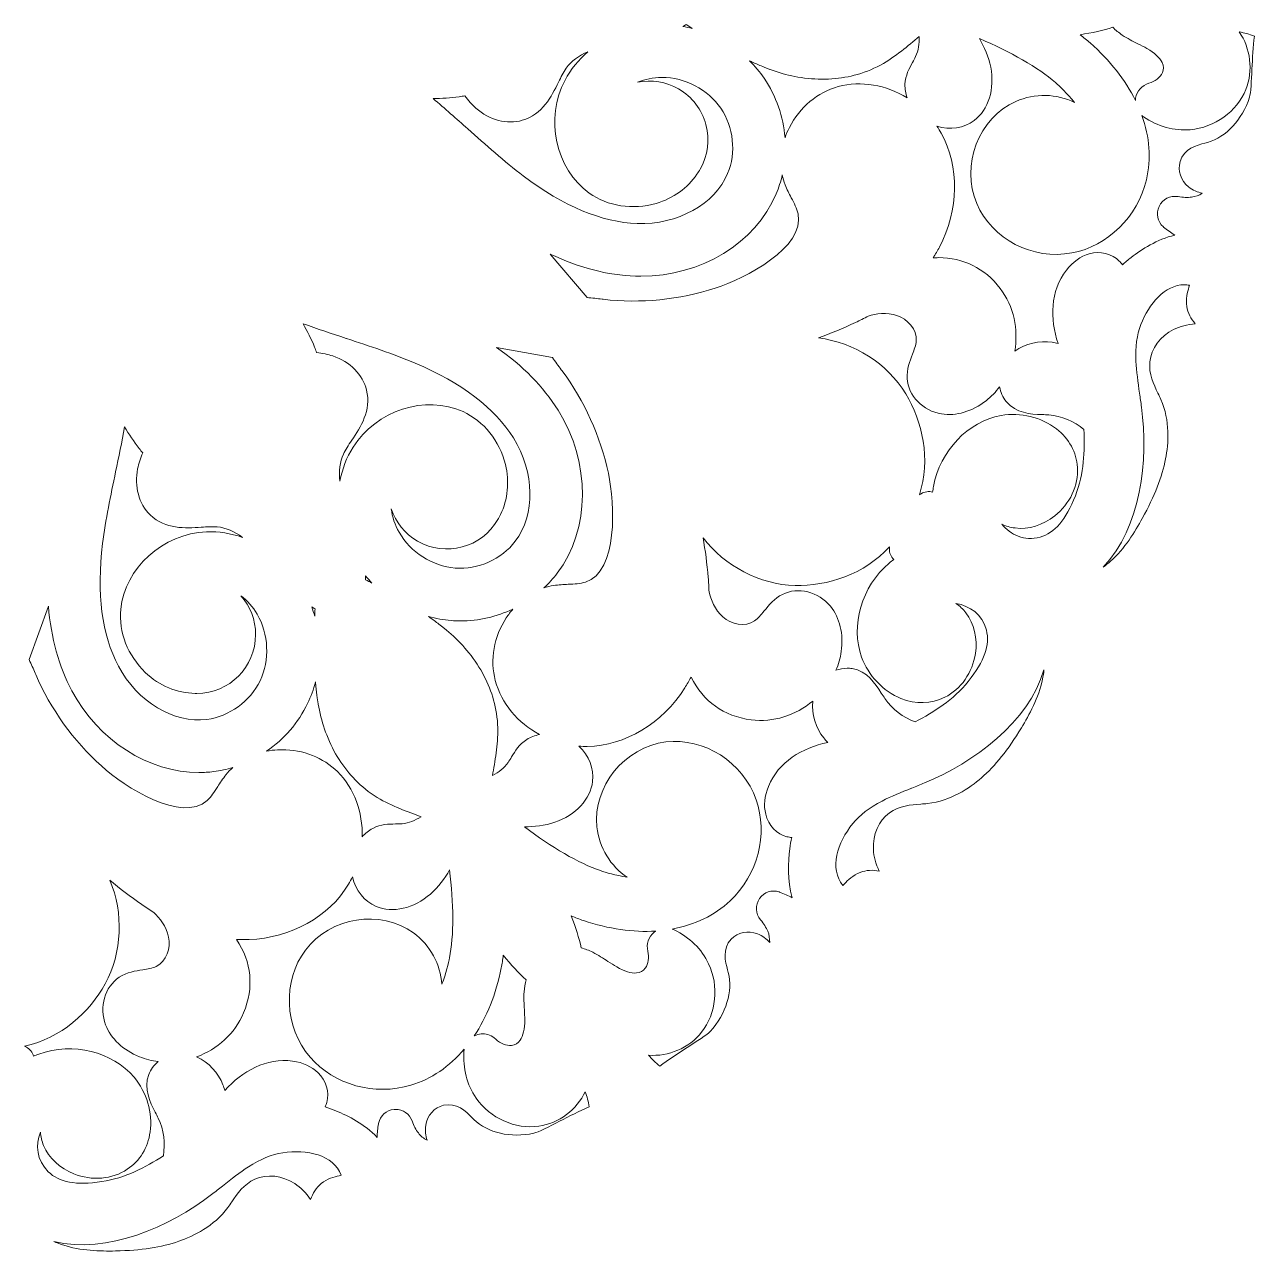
# Model space of a CAD drawing. Header units: inches. Extents: x -4 to 3121, y -2839 to 0.
# Drawn here: x 487.3 to 826.1, y -1914.1 to -1575.3 of the extents above; entities that cross this region are included whole.
import ezdxf

# ---------------------------------------------------------------- set-up
doc = ezdxf.new("R2010")
doc.units = ezdxf.units.IN
doc.header["$MEASUREMENT"] = 0
doc.layers.add('2', color=7, linetype='Continuous')

msp = doc.modelspace()

# ---------------------------------------------------------------- linework, layer by layer
at = {"layer": '2', "lineweight": 0}
for points, knots in [([(668.57, -1575.83), (668.89, -1575.66), (669.21, -1575.48), (669.53, -1575.3), (670.08, -1575.67), (670.64, -1576.03), (671.19, -1576.39), (670.33, -1576.17), (669.45, -1575.98), (668.57, -1575.83)], [0, 0, 0, 0, 1, 1, 1, 2, 2, 2, 3, 3, 3, 3]), ([(732.73, -1584.11), (732.5, -1584.63), (732.2, -1585.16), (731.89, -1585.73), (730.96, -1587.39), (729.92, -1589.27), (729.81, -1591.74), (729.75, -1593.03), (729.97, -1594.29), (730.39, -1595.47), (724.64, -1591.95), (717.72, -1590.65), (711.4, -1592.37), (705.79, -1593.89), (700.76, -1598.11), (697.95, -1603.65), (697.48, -1604.57), (697.09, -1605.51), (696.76, -1606.46), (696.3, -1600.66), (694.36, -1594.98), (691.01, -1590.1), (689.81, -1588.35), (688.44, -1586.73), (686.94, -1585.25), (687.3, -1585.41), (687.65, -1585.58), (688, -1585.74), (688.94, -1586.17), (689.89, -1586.57), (691.05, -1587.04), (691.05, -1587.04), (692.56, -1587.64), (692.56, -1587.64), (692.6, -1587.66), (692.65, -1587.68), (692.69, -1587.69), (692.69, -1587.69), (694.29, -1588.25), (694.29, -1588.25), (696.58, -1588.99), (698.89, -1589.54), (701.17, -1589.89), (706.32, -1590.66), (711.27, -1590.45), (715.84, -1589.26), (718.24, -1588.66), (720.66, -1587.72), (723.07, -1586.46), (725.23, -1585.27), (727.01, -1583.96), (728.83, -1582.58), (730.55, -1581.25), (732.15, -1579.9), (733.7, -1578.58), (733.77, -1580.59), (733.51, -1582.41), (732.73, -1584.11)], [0, 0, 0, 0, 1, 1, 1, 2, 2, 2, 3, 3, 3, 4, 4, 4, 5, 5, 5, 6, 6, 6, 7, 7, 7, 8, 8, 8, 9, 9, 9, 10, 10, 10, 11, 11, 11, 12, 12, 12, 13, 13, 13, 14, 14, 14, 15, 15, 15, 16, 16, 16, 17, 17, 17, 18, 18, 18, 19, 19, 19, 19]), ([(813.18, -1607.74), (812.94, -1607.8), (812.7, -1607.87), (812.45, -1607.93), (810.15, -1608.54), (806.68, -1609.47), (805.6, -1613.04), (804.85, -1615.54), (805.77, -1618.28), (807.95, -1620.01), (809.13, -1620.95), (810.41, -1621.48), (811.67, -1621.77), (810.8, -1622.33), (809.76, -1622.7), (808.76, -1622.83), (807.65, -1622.98), (806.42, -1622.93), (805.03, -1622.69), (802.86, -1622.31), (800.77, -1623.39), (799.82, -1625.38), (798.89, -1627.33), (799.35, -1629.59), (800.98, -1631.01), (800.99, -1631.02), (801.04, -1631.06), (801.05, -1631.07), (802.02, -1631.88), (803.04, -1632.63), (804.13, -1633.3), (799.2, -1634.46), (795.08, -1637.2), (792.08, -1639.47), (791.26, -1640.1), (790.46, -1640.77), (789.69, -1641.48), (789.44, -1641.11), (789.16, -1640.77), (788.85, -1640.45), (786.83, -1638.38), (783.58, -1637.6), (780.55, -1638.46), (778.22, -1639.13), (776.05, -1640.67), (774.29, -1642.94), (769.79, -1648.72), (769.74, -1656.35), (771.96, -1663.15), (771.42, -1663.01), (770.88, -1662.9), (770.34, -1662.81), (766.92, -1662.29), (762.98, -1663.06), (760.04, -1665.28), (761.07, -1659.29), (759.81, -1652.9), (756.02, -1647.97), (751.69, -1642.35), (745.92, -1639.5), (739.03, -1639.5), (738.54, -1639.5), (738.04, -1639.52), (737.54, -1639.54), (738.18, -1638.57), (738.76, -1637.58), (739.29, -1636.57), (744.66, -1626.39), (744.86, -1614.39), (739.81, -1605.25), (739.43, -1604.57), (739.02, -1603.91), (738.59, -1603.27), (742.17, -1604.38), (746.06, -1603.83), (748.89, -1601.7), (752.81, -1598.75), (754.58, -1593), (753.41, -1587.04), (752.83, -1584.11), (751.66, -1581.46), (750.29, -1579.17), (758.76, -1582.7), (766.64, -1587.22), (771.23, -1591.25), (772.39, -1592.26), (774.45, -1594.2), (776.51, -1596.76), (771.67, -1594.29), (765.57, -1594.16), (760.33, -1596.46), (750.12, -1600.95), (745.09, -1614.09), (749.56, -1624.59), (753.72, -1634.39), (765, -1640.24), (775.77, -1638.2), (785.67, -1636.32), (793.93, -1628.22), (796.33, -1618.03), (797.67, -1612.32), (797.19, -1606.27), (795.06, -1600.33), (795.2, -1600.45), (795.35, -1600.57), (795.51, -1600.68), (799.37, -1603.35), (803.96, -1604.62), (808.39, -1604.25), (815.11, -1603.69), (821.27, -1599.24), (823.72, -1593.17), (825.81, -1587.97), (824.99, -1581.8), (821.88, -1577.32), (823.27, -1577.56), (824.67, -1577.95), (826.06, -1578.48), (825.71, -1581.31), (825.55, -1584.59), (825.4, -1587.57), (825.25, -1590.68), (825.08, -1594.2), (824.72, -1595.3), (822.7, -1601.54), (818.28, -1606.3), (813.18, -1607.74)], [0, 0, 0, 0, 1, 1, 1, 2, 2, 2, 3, 3, 3, 4, 4, 4, 5, 5, 5, 6, 6, 6, 7, 7, 7, 8, 8, 8, 9, 9, 9, 10, 10, 10, 11, 11, 11, 12, 12, 12, 13, 13, 13, 14, 14, 14, 15, 15, 15, 16, 16, 16, 17, 17, 17, 18, 18, 18, 19, 19, 19, 20, 20, 20, 21, 21, 21, 22, 22, 22, 23, 23, 23, 24, 24, 24, 25, 25, 25, 26, 26, 26, 27, 27, 27, 28, 28, 28, 29, 29, 29, 30, 30, 30, 31, 31, 31, 32, 32, 32, 33, 33, 33, 34, 34, 34, 35, 35, 35, 36, 36, 36, 37, 37, 37, 38, 38, 38, 39, 39, 39, 40, 40, 40, 41, 41, 41, 42, 42, 42, 42]), ([(793.35, -1595.6), (793.32, -1595.79), (793.3, -1595.98), (793.29, -1596.17), (790.53, -1590.59), (786.32, -1585.18), (780.8, -1580.35), (779.95, -1579.6), (779.02, -1578.84), (778.02, -1578.08), (781.38, -1577.57), (784.43, -1576.88), (787.03, -1576.04), (787.8, -1576.81), (788.68, -1577.54), (789.68, -1578.2), (791.08, -1579.13), (792.53, -1579.87), (793.93, -1580.57), (794.81, -1581.02), (795.65, -1581.44), (796.46, -1581.9), (798.6, -1583.13), (799.96, -1584.4), (800.62, -1585.78), (801.08, -1586.73), (801.11, -1587.64), (800.7, -1588.54), (800.12, -1589.84), (798.67, -1590.99), (797.01, -1591.47), (795.08, -1592.03), (793.67, -1593.61), (793.35, -1595.6)], [0, 0, 0, 0, 1, 1, 1, 2, 2, 2, 3, 3, 3, 4, 4, 4, 5, 5, 5, 6, 6, 6, 7, 7, 7, 8, 8, 8, 9, 9, 9, 10, 10, 10, 11, 11, 11, 11]), ([(636.16, -1590.57), (630.55, -1601.14), (633.54, -1615.11), (642.82, -1621.71), (647.94, -1625.36), (654.83, -1626.41), (661.26, -1624.54), (665.95, -1623.18), (669.94, -1620.32), (672.5, -1616.49), (672.81, -1616.06), (673.11, -1615.6), (673.37, -1615.14), (675.53, -1611.4), (676.11, -1607.04), (674.99, -1602.86), (673.87, -1598.68), (671.19, -1595.19), (667.44, -1593.03), (664, -1591.04), (660.02, -1590.4), (656.16, -1591.18), (658.2, -1590.33), (660.46, -1589.86), (662.78, -1589.85), (662.78, -1589.85), (662.88, -1589.85), (662.88, -1589.85), (669.18, -1589.85), (675.52, -1593.16), (679.05, -1598.3), (682.61, -1603.5), (683.36, -1610.58), (680.95, -1616.33), (677.41, -1624.79), (667.14, -1630.45), (656.05, -1630.1), (646.34, -1629.78), (635.77, -1625.36), (624.65, -1616.97), (619.39, -1613.01), (614.28, -1608.44), (609.34, -1604.02), (606.25, -1601.25), (603.08, -1598.42), (599.79, -1595.66), (602.23, -1595.66), (604.62, -1595.5), (607.01, -1595.17), (607.52, -1595.1), (608.04, -1595), (608.55, -1594.89), (609.53, -1596.24), (610.53, -1597.36), (611.61, -1598.32), (615.32, -1601.61), (620.21, -1602.89), (624.37, -1601.67), (629.97, -1600.03), (632.39, -1595.13), (634.34, -1591.18), (635.05, -1589.75), (635.71, -1588.4), (636.45, -1587.34), (637.86, -1585.31), (639.98, -1583.87), (642.43, -1582.79), (639.87, -1584.99), (637.73, -1587.61), (636.16, -1590.57)], [0, 0, 0, 0, 1, 1, 1, 2, 2, 2, 3, 3, 3, 4, 4, 4, 5, 5, 5, 6, 6, 6, 7, 7, 7, 8, 8, 8, 9, 9, 9, 10, 10, 10, 11, 11, 11, 12, 12, 12, 13, 13, 13, 14, 14, 14, 15, 15, 15, 16, 16, 16, 17, 17, 17, 18, 18, 18, 19, 19, 19, 20, 20, 20, 21, 21, 21, 22, 22, 22, 23, 23, 23, 23]), ([(700.34, -1627.43), (702.32, -1636.69), (685.84, -1645.22), (677.54, -1647.91), (667.65, -1651.11), (656.96, -1652.17), (646.63, -1650.97), (646.63, -1650.97), (646.38, -1650.94), (646.38, -1650.94), (645.03, -1650.78), (643.64, -1650.62), (642.22, -1650.5), (642.22, -1650.5), (632.1, -1638.52), (632.1, -1638.52), (640.08, -1642.31), (647.93, -1644.35), (655.57, -1644.6), (656.06, -1644.62), (656.55, -1644.63), (657.04, -1644.63), (673.67, -1644.63), (688.65, -1635.5), (694.33, -1621.93), (695.04, -1620.24), (695.6, -1618.49), (696.01, -1616.72), (696.2, -1617.64), (696.46, -1618.53), (696.79, -1619.4), (697.28, -1620.69), (697.89, -1621.87), (698.48, -1623.01), (699.28, -1624.54), (700.03, -1625.99), (700.34, -1627.43)], [0, 0, 0, 0, 1, 1, 1, 2, 2, 2, 3, 3, 3, 4, 4, 4, 5, 5, 5, 6, 6, 6, 7, 7, 7, 8, 8, 8, 9, 9, 9, 10, 10, 10, 11, 11, 11, 12, 12, 12, 12]), ([(786.46, -1723.12), (785.8, -1723.71), (785.12, -1724.25), (784.42, -1724.74), (794.85, -1713.82), (796.87, -1695.24), (794.97, -1680.68), (794.8, -1679.39), (794.61, -1678.12), (794.43, -1676.87), (793.99, -1673.78), (793.56, -1670.86), (793.43, -1668.03), (793.23, -1664.11), (793.68, -1660.8), (794.79, -1657.93), (797, -1652.23), (801.44, -1646.97), (806.74, -1646.97), (807.21, -1646.97), (807.68, -1647.02), (808.16, -1647.1), (808.11, -1647.29), (808.06, -1647.48), (808.01, -1647.65), (807.63, -1649), (807.11, -1650.85), (807.45, -1652.98), (807.73, -1654.76), (808.56, -1656.4), (809.79, -1657.72), (807.56, -1657.89), (805.55, -1658.42), (803.79, -1659.3), (800.14, -1661.13), (797.64, -1664.54), (797.27, -1668.19), (796.92, -1671.53), (798.29, -1674.36), (799.49, -1676.86), (799.77, -1677.43), (800.04, -1678), (800.29, -1678.57), (802.86, -1684.45), (802.42, -1690.7), (801.6, -1694.91), (800.62, -1699.93), (798.58, -1705.15), (795.18, -1711.34), (793.17, -1715), (790.36, -1719.65), (786.46, -1723.12)], [0, 0, 0, 0, 1, 1, 1, 2, 2, 2, 3, 3, 3, 4, 4, 4, 5, 5, 5, 6, 6, 6, 7, 7, 7, 8, 8, 8, 9, 9, 9, 10, 10, 10, 11, 11, 11, 12, 12, 12, 13, 13, 13, 14, 14, 14, 15, 15, 15, 16, 16, 16, 17, 17, 17, 17]), ([(767.55, -1682.73), (768.17, -1682.76), (768.79, -1682.79), (769.4, -1682.84), (772.96, -1683.14), (776.37, -1684.55), (779.1, -1686.85), (779.35, -1692.73), (779.14, -1698.96), (776.75, -1705.08), (774.14, -1711.74), (771.05, -1715.36), (767.02, -1716.47), (762.66, -1717.67), (758.91, -1715.86), (756.47, -1712.89), (757.6, -1713.44), (758.82, -1713.81), (760.12, -1713.97), (763.77, -1714.44), (767.86, -1713.21), (771.07, -1710.66), (775.25, -1707.35), (777.64, -1702.22), (777.32, -1697.29), (777.04, -1693.07), (775.04, -1689.41), (771.55, -1686.68), (767.4, -1683.44), (761.55, -1682.03), (756.29, -1682.98), (747.15, -1684.64), (739.48, -1692.68), (737.65, -1702.53), (737.56, -1703.04), (737.48, -1703.56), (737.43, -1704.08), (736.36, -1703.82), (735.22, -1703.94), (734.28, -1704.53), (734.11, -1704.63), (733.94, -1704.73), (733.76, -1704.82), (737.01, -1695.19), (734.57, -1684.4), (730.05, -1677.02), (724.9, -1668.61), (715.73, -1662.89), (705.98, -1661.61), (709.29, -1660.4), (712.68, -1658.98), (716.18, -1657.36), (717.34, -1656.82), (718.52, -1656.23), (719.69, -1655.59), (721.77, -1654.96), (724.75, -1654.47), (727.6, -1655.43), (730.44, -1656.38), (733.2, -1659.27), (732.91, -1662.45), (732.81, -1663.57), (732.34, -1664.8), (731.84, -1666.1), (731.1, -1668.05), (730.26, -1670.25), (730.4, -1672.76), (730.68, -1677.52), (734.75, -1681.73), (739.87, -1682.55), (743.88, -1683.2), (748.35, -1681.87), (752.14, -1678.9), (753.57, -1677.78), (754.82, -1676.48), (755.88, -1675.06), (756.13, -1676.55), (756.74, -1677.95), (757.7, -1679.12), (760.41, -1682.41), (764.37, -1682.59), (767.55, -1682.73)], [0, 0, 0, 0, 1, 1, 1, 2, 2, 2, 3, 3, 3, 4, 4, 4, 5, 5, 5, 6, 6, 6, 7, 7, 7, 8, 8, 8, 9, 9, 9, 10, 10, 10, 11, 11, 11, 12, 12, 12, 13, 13, 13, 14, 14, 14, 15, 15, 15, 16, 16, 16, 17, 17, 17, 18, 18, 18, 19, 19, 19, 20, 20, 20, 21, 21, 21, 22, 22, 22, 23, 23, 23, 24, 24, 24, 25, 25, 25, 26, 26, 26, 27, 27, 27, 27]), ([(575.11, -1693.59), (575.65, -1692.43), (576.49, -1691.18), (577.39, -1689.82), (579.82, -1686.18), (582.85, -1681.64), (581.47, -1675.97), (580.45, -1671.75), (576.89, -1668.16), (572.19, -1666.59), (570.82, -1666.13), (569.35, -1665.83), (567.69, -1665.65), (567.53, -1665.15), (567.36, -1664.66), (567.17, -1664.19), (566.26, -1661.95), (565.19, -1659.78), (563.98, -1657.69), (567.97, -1659.14), (571.97, -1660.45), (575.88, -1661.74), (575.88, -1661.74), (576, -1661.78), (576, -1661.78), (582.29, -1663.85), (588.8, -1665.99), (594.87, -1668.56), (607.69, -1674), (616.8, -1680.94), (621.94, -1689.18), (627.81, -1698.62), (628.03, -1710.32), (622.46, -1717.63), (618.68, -1722.6), (612.18, -1725.49), (605.9, -1725), (599.65, -1724.52), (593.58, -1720.65), (590.45, -1715.15), (589.29, -1713.13), (588.57, -1710.91), (588.28, -1708.71), (589.49, -1712.33), (591.97, -1715.54), (595.53, -1717.59), (603.26, -1722.05), (613.18, -1719.4), (617.65, -1711.66), (617.91, -1711.2), (618.16, -1710.72), (618.38, -1710.23), (620.41, -1706.11), (620.89, -1701.23), (619.73, -1696.47), (618.14, -1689.98), (613.77, -1684.54), (608.06, -1681.92), (597.7, -1677.18), (584.11, -1681.59), (577.76, -1691.73), (575.98, -1694.57), (574.78, -1697.73), (574.15, -1701.05), (573.86, -1698.39), (574.05, -1695.83), (575.11, -1693.59)], [0, 0, 0, 0, 1, 1, 1, 2, 2, 2, 3, 3, 3, 4, 4, 4, 5, 5, 5, 6, 6, 6, 7, 7, 7, 8, 8, 8, 9, 9, 9, 10, 10, 10, 11, 11, 11, 12, 12, 12, 13, 13, 13, 14, 14, 14, 15, 15, 15, 16, 16, 16, 17, 17, 17, 18, 18, 18, 19, 19, 19, 20, 20, 20, 21, 21, 21, 22, 22, 22, 22]), ([(634, -1726.43), (643.14, -1714.43), (643.25, -1695.96), (634.25, -1681.52), (630.21, -1675.03), (624.52, -1669.25), (617.25, -1664.24), (617.25, -1664.24), (632.69, -1667.01), (632.69, -1667.01), (633.5, -1668.17), (634.32, -1669.28), (635.12, -1670.36), (635.12, -1670.36), (635.3, -1670.6), (635.3, -1670.6), (641.5, -1678.94), (645.93, -1688.73), (648.1, -1698.89), (649.93, -1707.42), (650.78, -1725.97), (641.77, -1728.88), (640.36, -1729.33), (638.74, -1729.4), (637.01, -1729.48), (635.73, -1729.54), (634.41, -1729.6), (633.05, -1729.82), (632.13, -1729.96), (631.22, -1730.19), (630.34, -1730.48), (631.66, -1729.24), (632.89, -1727.88), (634, -1726.43)], [0, 0, 0, 0, 1, 1, 1, 2, 2, 2, 3, 3, 3, 4, 4, 4, 5, 5, 5, 6, 6, 6, 7, 7, 7, 8, 8, 8, 9, 9, 9, 10, 10, 10, 11, 11, 11, 11]), ([(513.76, -1736.36), (513.17, -1742.63), (515.7, -1749.12), (520.53, -1753.75), (524.42, -1757.47), (529.32, -1759.52), (534.27, -1759.52), (534.28, -1759.52), (534.29, -1759.52), (534.3, -1759.52), (534.44, -1759.53), (534.58, -1759.54), (534.73, -1759.54), (543.65, -1759.54), (550.92, -1752.28), (550.92, -1743.35), (550.92, -1739.24), (549.38, -1735.48), (546.84, -1732.62), (548.61, -1733.97), (550.17, -1735.71), (551.35, -1737.73), (554.54, -1743.19), (554.86, -1750.38), (552.15, -1756.03), (549.43, -1761.72), (543.68, -1765.9), (537.49, -1766.7), (528.38, -1767.87), (518.35, -1761.83), (513.11, -1752.01), (508.54, -1743.44), (507.08, -1732.09), (508.78, -1718.26), (509.59, -1711.71), (510.99, -1705.01), (512.35, -1698.5), (513.2, -1694.44), (514.07, -1690.28), (514.82, -1686.07), (516.02, -1688.17), (517.37, -1690.18), (518.85, -1692.08), (519.16, -1692.49), (519.5, -1692.89), (519.86, -1693.27), (519.18, -1694.8), (518.71, -1696.22), (518.42, -1697.64), (517.43, -1702.49), (518.76, -1707.37), (521.9, -1710.37), (526.12, -1714.39), (531.56, -1714.04), (535.94, -1713.76), (537.54, -1713.65), (539.05, -1713.55), (540.35, -1713.66), (542.81, -1713.87), (545.12, -1714.98), (547.27, -1716.56), (544.09, -1715.45), (540.76, -1714.9), (537.41, -1715.03), (525.45, -1715.45), (514.84, -1725.03), (513.76, -1736.36)], [0, 0, 0, 0, 1, 1, 1, 2, 2, 2, 3, 3, 3, 4, 4, 4, 5, 5, 5, 6, 6, 6, 7, 7, 7, 8, 8, 8, 9, 9, 9, 10, 10, 10, 11, 11, 11, 12, 12, 12, 13, 13, 13, 14, 14, 14, 15, 15, 15, 16, 16, 16, 17, 17, 17, 18, 18, 18, 19, 19, 19, 20, 20, 20, 21, 21, 21, 22, 22, 22, 22]), ([(709.27, -1735.55), (706, -1731.53), (700.32, -1730.11), (696.06, -1732.25), (693.81, -1733.38), (692.33, -1735.21), (691.02, -1736.82), (690.14, -1737.9), (689.31, -1738.92), (688.38, -1739.57), (685.77, -1741.41), (681.89, -1740.47), (679.65, -1738.48), (677.4, -1736.5), (676.33, -1733.67), (675.83, -1731.56), (675.8, -1730.21), (675.72, -1728.89), (675.61, -1727.63), (675.26, -1723.79), (674.79, -1720.14), (674.19, -1716.67), (680.17, -1724.47), (689.72, -1729.56), (699.58, -1729.81), (708.21, -1730.02), (718.79, -1726.75), (725.51, -1719.13), (725.52, -1719.33), (725.52, -1719.52), (725.51, -1719.71), (725.47, -1720.82), (725.93, -1721.87), (726.69, -1722.67), (726.27, -1722.98), (725.86, -1723.3), (725.47, -1723.64), (717.85, -1730.15), (714.72, -1740.81), (717.85, -1749.56), (719.66, -1754.59), (723.81, -1758.95), (728.69, -1760.92), (732.8, -1762.58), (736.97, -1762.48), (740.76, -1760.61), (745.2, -1758.43), (748.44, -1753.79), (749.22, -1748.52), (749.82, -1744.47), (748.84, -1740.31), (746.61, -1737.38), (745.82, -1736.33), (744.89, -1735.45), (743.85, -1734.76), (747.64, -1735.38), (751.09, -1737.72), (752.22, -1742.1), (753.28, -1746.15), (751.69, -1750.64), (747.22, -1756.22), (743.12, -1761.35), (737.82, -1764.65), (732.61, -1767.38), (729.26, -1766.15), (726.33, -1763.91), (724.28, -1760.98), (723.94, -1760.48), (723.61, -1759.96), (723.27, -1759.44), (721.56, -1756.75), (719.43, -1753.41), (715.22, -1752.71), (714.77, -1752.63), (714.31, -1752.6), (713.86, -1752.6), (712.82, -1752.6), (711.78, -1752.79), (710.79, -1753.17), (711.49, -1751.53), (711.98, -1749.8), (712.24, -1748), (712.92, -1743.24), (711.84, -1738.7), (709.27, -1735.55)], [0, 0, 0, 0, 1, 1, 1, 2, 2, 2, 3, 3, 3, 4, 4, 4, 5, 5, 5, 6, 6, 6, 7, 7, 7, 8, 8, 8, 9, 9, 9, 10, 10, 10, 11, 11, 11, 12, 12, 12, 13, 13, 13, 14, 14, 14, 15, 15, 15, 16, 16, 16, 17, 17, 17, 18, 18, 18, 19, 19, 19, 20, 20, 20, 21, 21, 21, 22, 22, 22, 23, 23, 23, 24, 24, 24, 25, 25, 25, 26, 26, 26, 27, 27, 27, 28, 28, 28, 28]), ([(582.97, -1729.13), (582.38, -1728.83), (581.8, -1728.54), (581.22, -1728.24), (581.22, -1727.89), (581.21, -1727.53), (581.2, -1727.17), (581.76, -1727.84), (582.35, -1728.5), (582.97, -1729.13)], [0, 0, 0, 0, 1, 1, 1, 2, 2, 2, 3, 3, 3, 3]), ([(542.75, -1781.95), (541.88, -1783.02), (541.17, -1784.14), (540.47, -1785.22), (539.55, -1786.67), (538.67, -1788.04), (537.57, -1789.03), (530.54, -1795.38), (514.91, -1785.37), (508.44, -1779.53), (500.72, -1772.56), (494.46, -1763.84), (490.33, -1754.29), (490.33, -1754.29), (490.19, -1753.97), (490.19, -1753.97), (489.67, -1752.75), (489.13, -1751.5), (488.53, -1750.24), (488.53, -1750.24), (493.85, -1735.48), (493.85, -1735.48), (494.56, -1744.29), (496.72, -1752.11), (500.31, -1758.85), (507.61, -1772.51), (521.35, -1781.34), (535.32, -1781.34), (536.66, -1781.34), (538.01, -1781.25), (539.33, -1781.09), (541.15, -1780.85), (542.94, -1780.46), (544.68, -1779.93), (543.98, -1780.55), (543.34, -1781.23), (542.75, -1781.95)], [0, 0, 0, 0, 1, 1, 1, 2, 2, 2, 3, 3, 3, 4, 4, 4, 5, 5, 5, 6, 6, 6, 7, 7, 7, 8, 8, 8, 9, 9, 9, 10, 10, 10, 11, 11, 11, 12, 12, 12, 12]), ([(567.3, -1736.28), (567.26, -1736.93), (567.22, -1737.58), (567.19, -1738.24), (566.95, -1737.39), (566.68, -1736.55), (566.38, -1735.72), (566.68, -1735.92), (566.99, -1736.1), (567.3, -1736.28)], [0, 0, 0, 0, 1, 1, 1, 2, 2, 2, 3, 3, 3, 3]), ([(625.59, -1772.24), (623.51, -1773.58), (622.41, -1775.42), (621.43, -1777.05), (621.1, -1777.6), (620.78, -1778.13), (620.45, -1778.59), (619.37, -1780.11), (617.92, -1781.25), (616.15, -1782.19), (616.51, -1780.19), (616.88, -1778.12), (617.19, -1775.93), (617.46, -1773.72), (617.7, -1771.53), (617.65, -1768.99), (617.54, -1766.33), (617.15, -1763.77), (616.47, -1761.41), (615.21, -1756.83), (612.92, -1752.45), (609.67, -1748.37), (608.23, -1746.57), (606.6, -1744.84), (604.77, -1743.19), (604.77, -1743.19), (603.53, -1742.12), (603.53, -1742.12), (603.5, -1742.09), (603.46, -1742.06), (603.43, -1742.04), (603.43, -1742.04), (602.13, -1741.02), (602.13, -1741.02), (601.15, -1740.26), (600.33, -1739.63), (599.5, -1739.04), (599.18, -1738.82), (598.86, -1738.59), (598.54, -1738.37), (600.57, -1738.93), (602.66, -1739.3), (604.77, -1739.47), (605.61, -1739.53), (606.47, -1739.56), (607.32, -1739.56), (612.38, -1739.56), (617.32, -1738.41), (621.8, -1736.29), (621.15, -1737.04), (620.54, -1737.84), (619.98, -1738.7), (616.59, -1743.9), (615.45, -1750.36), (616.93, -1755.98), (618.61, -1762.32), (623.2, -1767.66), (629.12, -1770.88), (627.88, -1771.11), (626.68, -1771.54), (625.59, -1772.24)], [0, 0, 0, 0, 1, 1, 1, 2, 2, 2, 3, 3, 3, 4, 4, 4, 5, 5, 5, 6, 6, 6, 7, 7, 7, 8, 8, 8, 9, 9, 9, 10, 10, 10, 11, 11, 11, 12, 12, 12, 13, 13, 13, 14, 14, 14, 15, 15, 15, 16, 16, 16, 17, 17, 17, 18, 18, 18, 19, 19, 19, 20, 20, 20, 20]), ([(750.84, -1782.82), (747.61, -1785.64), (742.41, -1789.15), (736.03, -1789.87), (735.42, -1789.94), (734.79, -1789.98), (734.15, -1790.03), (731.39, -1790.24), (728.25, -1790.47), (725.53, -1792.44), (722.56, -1794.59), (720.86, -1798.46), (721.1, -1802.53), (721.21, -1804.49), (721.76, -1806.5), (722.73, -1808.52), (720.97, -1808.11), (719.13, -1808.21), (717.45, -1808.86), (715.43, -1809.64), (714.09, -1811.02), (713.11, -1812.02), (712.99, -1812.14), (712.86, -1812.28), (712.72, -1812.42), (708.84, -1807.82), (711.24, -1800.61), (715.41, -1795.42), (717.34, -1793.02), (719.98, -1790.99), (723.51, -1789.18), (725.99, -1787.9), (728.73, -1786.8), (731.63, -1785.64), (731.63, -1785.64), (731.73, -1785.6), (731.73, -1785.6), (732.88, -1785.14), (734.04, -1784.68), (735.2, -1784.2), (748.76, -1778.57), (763.84, -1767.53), (768.09, -1753.04), (768.01, -1753.89), (767.88, -1754.75), (767.7, -1755.61), (766.64, -1760.73), (764.02, -1765.48), (761.86, -1769.05), (758.2, -1775.09), (754.7, -1779.47), (750.84, -1782.82)], [0, 0, 0, 0, 1, 1, 1, 2, 2, 2, 3, 3, 3, 4, 4, 4, 5, 5, 5, 6, 6, 6, 7, 7, 7, 8, 8, 8, 9, 9, 9, 10, 10, 10, 11, 11, 11, 12, 12, 12, 13, 13, 13, 14, 14, 14, 15, 15, 15, 16, 16, 16, 17, 17, 17, 17]), ([(573.46, -1781.08), (569.61, -1777.25), (563.97, -1775.04), (558.19, -1775.04), (557.78, -1775.04), (557.38, -1775.05), (556.97, -1775.08), (555.94, -1775.13), (554.93, -1775.26), (553.95, -1775.45), (558.73, -1772.15), (562.68, -1767.63), (565.24, -1762.29), (566.15, -1760.38), (566.88, -1758.39), (567.4, -1756.35), (567.44, -1756.74), (567.47, -1757.12), (567.51, -1757.51), (567.61, -1758.61), (567.76, -1759.73), (567.91, -1760.8), (567.91, -1760.8), (568.14, -1762.41), (568.14, -1762.41), (568.15, -1762.45), (568.15, -1762.5), (568.16, -1762.54), (568.16, -1762.54), (568.48, -1764.2), (568.48, -1764.2), (568.98, -1766.55), (569.66, -1768.84), (570.5, -1770.98), (572.41, -1775.83), (575.06, -1780.01), (578.38, -1783.38), (580.1, -1785.16), (582.12, -1786.78), (584.42, -1788.24), (586.53, -1789.51), (588.56, -1790.4), (590.66, -1791.29), (592.67, -1792.11), (594.64, -1792.82), (596.55, -1793.5), (594.85, -1794.57), (593.14, -1795.25), (591.28, -1795.43), (590.72, -1795.48), (590.11, -1795.5), (589.46, -1795.51), (587.56, -1795.54), (585.41, -1795.57), (583.22, -1796.71), (582.07, -1797.3), (581.09, -1798.12), (580.28, -1799.08), (580.45, -1792.34), (578.12, -1785.7), (573.46, -1781.08)], [0, 0, 0, 0, 1, 1, 1, 2, 2, 2, 3, 3, 3, 4, 4, 4, 5, 5, 5, 6, 6, 6, 7, 7, 7, 8, 8, 8, 9, 9, 9, 10, 10, 10, 11, 11, 11, 12, 12, 12, 13, 13, 13, 14, 14, 14, 15, 15, 15, 16, 16, 16, 17, 17, 17, 18, 18, 18, 19, 19, 19, 20, 20, 20, 20]), ([(680.94, -1835.72), (681.01, -1835.97), (681.07, -1836.21), (681.14, -1836.45), (682.44, -1841.58), (680.53, -1847.79), (676.14, -1852.66), (675.37, -1853.52), (672.4, -1855.43), (669.78, -1857.12), (667.28, -1858.73), (664.52, -1860.5), (662.26, -1862.22), (661.1, -1861.28), (660.07, -1860.27), (659.16, -1859.19), (664.59, -1859.64), (670.34, -1857.26), (673.79, -1852.86), (677.82, -1847.7), (678.6, -1840.14), (675.72, -1834.04), (673.82, -1830.01), (670.44, -1826.68), (666.19, -1824.67), (666.02, -1824.59), (665.84, -1824.52), (665.66, -1824.45), (671.87, -1823.33), (677.35, -1820.73), (681.63, -1816.71), (689.25, -1809.53), (692.14, -1798.33), (688.81, -1788.82), (685.19, -1778.47), (674.49, -1771.62), (663.92, -1772.92), (652.59, -1774.3), (643.73, -1785.23), (644.95, -1796.31), (645.57, -1802), (648.74, -1807.22), (653.3, -1810.17), (650.05, -1809.67), (647.34, -1808.86), (645.89, -1808.36), (640.1, -1806.4), (632.25, -1801.83), (624.95, -1796.27), (627.62, -1796.3), (630.5, -1795.99), (633.33, -1795.03), (639.07, -1793.07), (643.17, -1788.66), (643.76, -1783.79), (644.19, -1780.27), (642.73, -1776.63), (639.97, -1774.08), (640.74, -1774.14), (641.52, -1774.16), (642.3, -1774.15), (652.74, -1773.95), (663.03, -1767.78), (669.16, -1758.04), (669.77, -1757.08), (670.33, -1756.07), (670.86, -1755.04), (674.26, -1761.79), (679.87, -1765.82), (687.4, -1766.82), (693.56, -1767.64), (699.73, -1765.54), (704.4, -1761.65), (703.95, -1765.31), (705.25, -1769.1), (707.42, -1771.81), (707.76, -1772.23), (708.13, -1772.65), (708.52, -1773.04), (701.52, -1774.52), (694.94, -1778.38), (692.18, -1785.16), (691.1, -1787.82), (690.84, -1790.47), (691.43, -1792.82), (692.2, -1795.88), (694.5, -1798.31), (697.3, -1799.01), (697.74, -1799.12), (698.17, -1799.2), (698.61, -1799.23), (698.39, -1800.25), (698.2, -1801.29), (698.07, -1802.32), (697.6, -1806.05), (697.29, -1810.98), (698.75, -1815.83), (697.62, -1815.22), (696.47, -1814.71), (695.29, -1814.28), (695.27, -1814.27), (695.21, -1814.25), (695.19, -1814.24), (693.15, -1813.55), (690.96, -1814.27), (689.74, -1816.05), (688.49, -1817.87), (688.6, -1820.22), (690.01, -1821.91), (690.91, -1823), (691.56, -1824.03), (692, -1825.07), (692.39, -1826), (692.58, -1827.09), (692.53, -1828.13), (691.65, -1827.17), (690.56, -1826.33), (689.16, -1825.78), (686.56, -1824.76), (683.73, -1825.33), (681.94, -1827.23), (679.38, -1829.95), (680.32, -1833.42), (680.94, -1835.72)], [0, 0, 0, 0, 1, 1, 1, 2, 2, 2, 3, 3, 3, 4, 4, 4, 5, 5, 5, 6, 6, 6, 7, 7, 7, 8, 8, 8, 9, 9, 9, 10, 10, 10, 11, 11, 11, 12, 12, 12, 13, 13, 13, 14, 14, 14, 15, 15, 15, 16, 16, 16, 17, 17, 17, 18, 18, 18, 19, 19, 19, 20, 20, 20, 21, 21, 21, 22, 22, 22, 23, 23, 23, 24, 24, 24, 25, 25, 25, 26, 26, 26, 27, 27, 27, 28, 28, 28, 29, 29, 29, 30, 30, 30, 31, 31, 31, 32, 32, 32, 33, 33, 33, 34, 34, 34, 35, 35, 35, 36, 36, 36, 37, 37, 37, 38, 38, 38, 39, 39, 39, 40, 40, 40, 41, 41, 41, 41]), ([(584.77, -1878.09), (584.55, -1879.33), (584.43, -1880.58), (584.39, -1881.85), (580.92, -1878.16), (576.48, -1875.96), (573.01, -1874.51), (572.06, -1874.11), (571.08, -1873.75), (570.08, -1873.44), (570.27, -1873.04), (570.43, -1872.63), (570.55, -1872.19), (571.34, -1869.42), (570.38, -1866.21), (568.12, -1864.02), (566.38, -1862.33), (563.96, -1861.23), (561.12, -1860.83), (553.86, -1859.84), (547.22, -1863.6), (542.45, -1868.92), (542.3, -1868.39), (542.13, -1867.86), (541.93, -1867.35), (540.67, -1864.12), (538.03, -1861.1), (534.64, -1859.66), (540.34, -1857.56), (545.25, -1853.27), (547.62, -1847.53), (550.51, -1840.51), (549.83, -1833.63), (545.68, -1827.31), (546.84, -1827.37), (548, -1827.38), (549.14, -1827.34), (560.64, -1826.9), (571.13, -1821.08), (576.51, -1812.13), (576.91, -1811.46), (577.28, -1810.78), (577.62, -1810.08), (578.45, -1813.75), (580.87, -1816.83), (584.13, -1818.22), (588.64, -1820.14), (594.51, -1818.8), (599.09, -1814.8), (601.33, -1812.84), (603.05, -1810.5), (604.35, -1808.17), (605.51, -1817.26), (605.54, -1826.35), (604.35, -1832.35), (604.05, -1833.85), (603.41, -1836.61), (602.21, -1839.67), (601.93, -1834.24), (599, -1828.89), (594.38, -1825.5), (585.4, -1818.91), (571.5, -1821.12), (564.64, -1830.24), (558.24, -1838.75), (558.81, -1851.43), (565.97, -1859.75), (572.54, -1867.38), (583.68, -1870.48), (593.71, -1867.47), (599.33, -1865.78), (604.32, -1862.33), (608.4, -1857.51), (608.36, -1857.7), (608.34, -1857.89), (608.32, -1858.09), (607.94, -1862.77), (609.13, -1867.36), (611.67, -1871.02), (615.52, -1876.56), (622.45, -1879.67), (628.93, -1878.75), (634.48, -1877.97), (639.41, -1874.18), (641.73, -1869.25), (642.21, -1870.58), (642.57, -1871.98), (642.81, -1873.45), (640.19, -1874.56), (637.27, -1876.05), (634.63, -1877.41), (631.86, -1878.84), (628.72, -1880.45), (627.59, -1880.69), (621.17, -1882.06), (614.84, -1880.61), (611.05, -1876.91), (610.87, -1876.74), (610.7, -1876.56), (610.52, -1876.38), (608.84, -1874.69), (606.29, -1872.15), (602.66, -1873), (600.12, -1873.6), (598.21, -1875.77), (597.8, -1878.52), (597.58, -1880.02), (597.76, -1881.38), (598.14, -1882.62), (597.22, -1882.15), (596.38, -1881.43), (595.77, -1880.63), (595.08, -1879.74), (594.51, -1878.66), (594.03, -1877.33), (593.31, -1875.39), (591.52, -1874.15), (589.48, -1874.15), (589.35, -1874.15), (589.22, -1874.15), (589.08, -1874.16), (586.93, -1874.33), (585.21, -1875.87), (584.79, -1878.01), (584.78, -1878.03), (584.78, -1878.06), (584.77, -1878.09)], [0, 0, 0, 0, 1, 1, 1, 2, 2, 2, 3, 3, 3, 4, 4, 4, 5, 5, 5, 6, 6, 6, 7, 7, 7, 8, 8, 8, 9, 9, 9, 10, 10, 10, 11, 11, 11, 12, 12, 12, 13, 13, 13, 14, 14, 14, 15, 15, 15, 16, 16, 16, 17, 17, 17, 18, 18, 18, 19, 19, 19, 20, 20, 20, 21, 21, 21, 22, 22, 22, 23, 23, 23, 24, 24, 24, 25, 25, 25, 26, 26, 26, 27, 27, 27, 28, 28, 28, 29, 29, 29, 30, 30, 30, 31, 31, 31, 32, 32, 32, 33, 33, 33, 34, 34, 34, 35, 35, 35, 36, 36, 36, 37, 37, 37, 38, 38, 38, 39, 39, 39, 40, 40, 40, 41, 41, 41, 42, 42, 42, 42]), ([(521.49, -1864.56), (519.99, -1868.55), (521.82, -1872.07), (523.29, -1874.9), (523.57, -1875.45), (523.86, -1876), (524.12, -1876.55), (525.64, -1879.79), (526.11, -1883.44), (525.5, -1886.95), (520.53, -1890.11), (515.03, -1893.05), (508.53, -1894.03), (501.46, -1895.1), (496.78, -1894.24), (493.8, -1891.3), (490.57, -1888.13), (490.27, -1883.98), (491.63, -1880.38), (491.71, -1881.63), (492.01, -1882.87), (492.51, -1884.09), (493.94, -1887.48), (497.06, -1890.4), (500.86, -1891.91), (505.82, -1893.87), (511.45, -1893.38), (515.56, -1890.63), (519.07, -1888.28), (521.25, -1884.72), (521.86, -1880.34), (522.59, -1875.13), (520.9, -1869.35), (517.44, -1865.27), (511.43, -1858.18), (500.63, -1855.56), (491.19, -1858.9), (490.7, -1859.08), (490.21, -1859.27), (489.74, -1859.48), (489.43, -1858.42), (488.75, -1857.5), (487.77, -1856.98), (487.6, -1856.89), (487.44, -1856.8), (487.28, -1856.69), (497.23, -1854.68), (505.35, -1847.17), (509.48, -1839.57), (514.19, -1830.9), (514.56, -1820.09), (510.79, -1811.01), (513.49, -1813.27), (516.42, -1815.5), (519.57, -1817.72), (520.62, -1818.46), (521.73, -1819.18), (522.87, -1819.88), (524.45, -1821.37), (526.36, -1823.7), (526.95, -1826.65), (527.55, -1829.58), (526.43, -1833.41), (523.53, -1834.75), (522.5, -1835.23), (521.2, -1835.44), (519.83, -1835.66), (517.78, -1835.98), (515.45, -1836.36), (513.35, -1837.74), (509.37, -1840.36), (507.75, -1845.99), (509.6, -1850.83), (511.05, -1854.63), (514.44, -1857.84), (518.9, -1859.63), (520.58, -1860.31), (522.33, -1860.74), (524.1, -1860.95), (522.93, -1861.91), (522.02, -1863.15), (521.49, -1864.56)], [0, 0, 0, 0, 1, 1, 1, 2, 2, 2, 3, 3, 3, 4, 4, 4, 5, 5, 5, 6, 6, 6, 7, 7, 7, 8, 8, 8, 9, 9, 9, 10, 10, 10, 11, 11, 11, 12, 12, 12, 13, 13, 13, 14, 14, 14, 15, 15, 15, 16, 16, 16, 17, 17, 17, 18, 18, 18, 19, 19, 19, 20, 20, 20, 21, 21, 21, 22, 22, 22, 23, 23, 23, 24, 24, 24, 25, 25, 25, 26, 26, 26, 27, 27, 27, 27]), ([(660.71, -1825.34), (659.15, -1826.62), (658.48, -1828.62), (658.97, -1830.58), (659.38, -1832.26), (659.11, -1834.09), (658.27, -1835.24), (657.69, -1836.04), (656.9, -1836.47), (655.84, -1836.55), (654.33, -1836.67), (652.54, -1836.12), (650.41, -1834.88), (649.6, -1834.42), (648.82, -1833.9), (647.99, -1833.36), (646.67, -1832.5), (645.32, -1831.61), (643.81, -1830.86), (642.74, -1830.33), (641.67, -1829.92), (640.61, -1829.65), (640.04, -1826.98), (639.11, -1823.99), (637.87, -1820.83), (639.03, -1821.31), (640.15, -1821.74), (641.23, -1822.1), (648.17, -1824.46), (654.96, -1825.41), (661.18, -1825), (661.02, -1825.1), (660.86, -1825.22), (660.71, -1825.34)], [0, 0, 0, 0, 1, 1, 1, 2, 2, 2, 3, 3, 3, 4, 4, 4, 5, 5, 5, 6, 6, 6, 7, 7, 7, 8, 8, 8, 9, 9, 9, 10, 10, 10, 11, 11, 11, 11]), ([(618.58, -1835.18), (618.8, -1834.06), (618.99, -1832.88), (619.15, -1831.64), (621.27, -1834.29), (623.39, -1836.59), (625.42, -1838.42), (625.13, -1839.47), (624.95, -1840.6), (624.87, -1841.79), (624.77, -1843.47), (624.86, -1845.09), (624.95, -1846.66), (625, -1847.65), (625.05, -1848.59), (625.06, -1849.51), (625.06, -1851.99), (624.65, -1853.8), (623.78, -1855.06), (623.19, -1855.94), (622.42, -1856.41), (621.43, -1856.51), (620.01, -1856.66), (618.3, -1855.98), (617.05, -1854.78), (616.07, -1853.83), (614.79, -1853.33), (613.49, -1853.33), (612.87, -1853.33), (612.25, -1853.44), (611.64, -1853.67), (611.46, -1853.74), (611.28, -1853.82), (611.11, -1853.91), (614.58, -1848.72), (617.15, -1842.37), (618.58, -1835.18)], [0, 0, 0, 0, 1, 1, 1, 2, 2, 2, 3, 3, 3, 4, 4, 4, 5, 5, 5, 6, 6, 6, 7, 7, 7, 8, 8, 8, 9, 9, 9, 10, 10, 10, 11, 11, 11, 12, 12, 12, 12]), ([(566.07, -1898.97), (564.8, -1897.12), (563.34, -1895.64), (561.69, -1894.56), (558.28, -1892.32), (554.08, -1891.86), (550.73, -1893.36), (547.67, -1894.73), (545.9, -1897.33), (544.34, -1899.62), (543.99, -1900.14), (543.63, -1900.66), (543.26, -1901.17), (539.45, -1906.33), (533.81, -1909.07), (529.76, -1910.47), (524.92, -1912.13), (519.38, -1912.97), (512.32, -1913.13), (508.15, -1913.21), (502.72, -1913.11), (497.76, -1911.47), (496.92, -1911.19), (496.12, -1910.87), (495.34, -1910.51), (510.01, -1914.08), (527.11, -1906.54), (538.77, -1897.61), (539.8, -1896.82), (540.81, -1896.03), (541.81, -1895.24), (544.26, -1893.31), (546.58, -1891.48), (548.96, -1889.96), (552.26, -1887.82), (555.34, -1886.56), (558.38, -1886.09), (564.96, -1885.06), (572.4, -1886.59), (574.45, -1892.25), (574.27, -1892.3), (574.08, -1892.35), (573.91, -1892.39), (572.55, -1892.74), (570.69, -1893.21), (568.99, -1894.57), (567.6, -1895.7), (566.59, -1897.25), (566.07, -1898.97)], [0, 0, 0, 0, 1, 1, 1, 2, 2, 2, 3, 3, 3, 4, 4, 4, 5, 5, 5, 6, 6, 6, 7, 7, 7, 8, 8, 8, 9, 9, 9, 10, 10, 10, 11, 11, 11, 12, 12, 12, 13, 13, 13, 14, 14, 14, 15, 15, 15, 16, 16, 16, 16])]:
    msp.add_open_spline(points, degree=3, knots=knots, dxfattribs=at)

doc.saveas('drawing.dxf')
